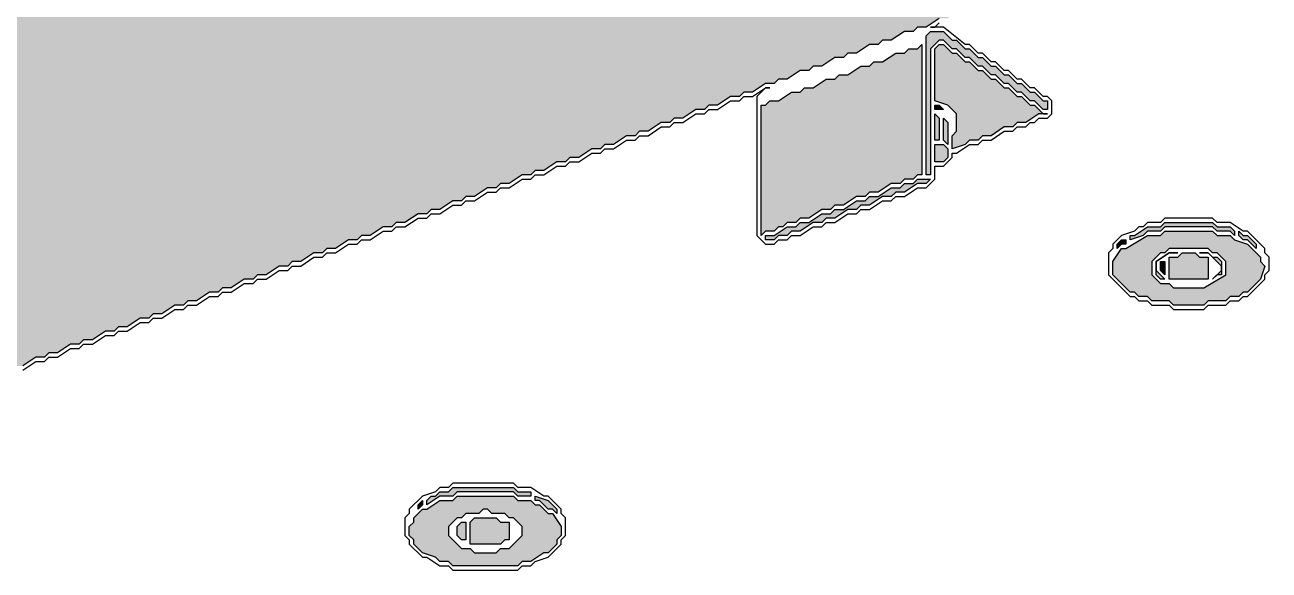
# Model space of a CAD drawing. Header units: millimetres. Extents: x 5 to 252589, y 5 to 415.
# Drawn here: x 12483.71 to 12507.58, y 306.75 to 317.21 of the extents above; entities that cross this region are included whole.
import ezdxf

# ---------------------------------------------------------------- set-up
doc = ezdxf.new("R2010")
doc.units = ezdxf.units.MM
doc.layers.add('HATCH', color=8, linetype='Continuous', lineweight=9)
doc.layers.add('OUTLINE', color=7, linetype='Continuous', lineweight=25)

msp = doc.modelspace()

# ---------------------------------------------------------------- hatches: boundary and pattern name
at = {"layer": 'HATCH', "true_color": 0xceb089}
msp.add_hatch(color=43, dxfattribs=at).paths.add_polyline_path([(12463.33333, 317.25), (12463.41667, 317.25), (12463.66667, 317.41667), (12463.83333, 317.41667), (12463.91667, 317.5), (12464.08333, 317.5), (12464.33333, 317.66667), (12464.5, 317.66667), (12464.58333, 317.75), (12464.75, 317.75), (12465, 317.91667), (12465.16667, 317.91667), (12465.25, 318), (12465.41667, 318), (12465.66667, 318.16667), (12465.83333, 318.16667), (12465.91667, 318.25), (12466.08333, 318.25), (12466.33333, 318.41667), (12466.5, 318.41667), (12466.58333, 318.5), (12466.75, 318.5), (12467, 318.66667), (12467.16667, 318.66667), (12467.25, 318.75), (12467.41667, 318.75), (12467.66667, 318.91667), (12467.83333, 318.91667), (12467.91667, 319), (12468.08333, 319), (12468.33333, 319.16667), (12468.5, 319.16667), (12468.58333, 319.25), (12468.75, 319.25), (12469, 319.41667), (12469.16667, 319.41667), (12469.25, 319.5), (12469.41667, 319.5), (12469.66667, 319.66667), (12469.83333, 319.66667), (12469.91667, 319.75), (12470.08333, 319.75), (12470.33333, 319.91667), (12470.5, 319.91667), (12470.58333, 320), (12470.75, 320), (12471, 320.16667), (12471.16667, 320.16667), (12471.25, 320.25), (12471.41667, 320.25), (12471.66667, 320.41667), (12471.83333, 320.41667), (12471.91667, 320.5), (12472.08333, 320.5), (12472.33333, 320.66667), (12472.5, 320.66667), (12472.58333, 320.75), (12472.75, 320.75), (12473, 320.91667), (12473.16667, 320.91667), (12473.25, 321), (12473.41667, 321), (12473.66667, 321.16667), (12473.83333, 321.16667), (12473.91667, 321.25), (12474.08333, 321.25), (12474.33333, 321.41667), (12474.5, 321.41667), (12474.58333, 321.5), (12474.75, 321.5), (12475, 321.66667), (12475.16667, 321.66667), (12475.25, 321.75), (12475.41667, 321.75), (12475.66667, 321.91667), (12475.83333, 321.91667), (12475.91667, 322), (12476.08333, 322), (12476.33333, 322.16667), (12476.5, 322.16667), (12476.58333, 322.25), (12476.75, 322.25), (12477, 322.41667), (12477.16667, 322.41667), (12477.25, 322.5), (12477.41667, 322.5), (12477.66667, 322.66667), (12477.83333, 322.66667), (12477.91667, 322.75), (12478.08333, 322.75), (12478.33333, 322.91667), (12478.5, 322.91667), (12478.58333, 323), (12478.75, 323), (12479, 323.16667), (12479.16667, 323.16667), (12479.25, 323.25), (12479.41667, 323.25), (12479.66667, 323.41667), (12479.83333, 323.41667), (12479.91667, 323.5), (12480.08333, 323.5), (12480.33333, 323.66667), (12480.5, 323.66667), (12480.58333, 323.75), (12480.75, 323.75), (12481, 323.91667), (12481.16667, 323.91667), (12481.25, 324), (12481.41667, 324), (12481.66667, 324.16667), (12481.83333, 324.16667), (12481.91667, 324.25), (12482.08333, 324.25), (12482.33333, 324.41667), (12482.5, 324.41667), (12482.58333, 324.5), (12482.75, 324.5), (12483, 324.66667), (12483.16667, 324.66667), (12483.25, 324.75), (12483.41667, 324.75), (12483.66667, 324.91667), (12483.83333, 324.91667), (12483.91667, 325), (12484.08333, 325), (12484.33333, 325.16667), (12484.5, 325.16667), (12484.58333, 325.25), (12484.75, 325.25), (12485, 325.41667), (12485.16667, 325.41667), (12485.25, 325.5), (12485.41667, 325.5), (12485.66667, 325.66667), (12485.83333, 325.66667), (12485.91667, 325.75), (12486.08333, 325.75), (12486.33333, 325.91667), (12486.5, 325.91667), (12486.58333, 326), (12486.75, 326), (12487, 326.16667), (12487.16667, 326.16667), (12487.25, 326.25), (12487.41667, 326.25), (12487.66667, 326.41667), (12487.83333, 326.41667), (12487.91667, 326.5), (12488.08333, 326.5), (12488.33333, 326.66667), (12488.5, 326.66667), (12488.58333, 326.75), (12488.75, 326.75), (12488.83333, 326.83333), (12488.91667, 326.83333), (12489, 326.91667), (12489.16667, 326.91667), (12489.25, 327), (12489.58333, 327), (12489.75, 326.83333), (12489.83333, 326.83333), (12490, 326.66667), (12490.08333, 326.66667), (12490.25, 326.5), (12490.33333, 326.5), (12490.16667, 326.5), (12490.08333, 326.41667), (12489.91667, 326.41667), (12489.66667, 326.25), (12489.5, 326.25), (12489.41667, 326.16667), (12489.25, 326.16667), (12489, 326), (12488.83333, 326), (12488.75, 325.91667), (12488.75, 325.75), (12489, 325.5), (12489.08333, 325.5), (12489.25, 325.33333), (12489.33333, 325.33333), (12489.5, 325.16667), (12489.58333, 325.16667), (12489.75, 325), (12489.83333, 325), (12490, 324.83333), (12490.08333, 324.83333), (12490.25, 324.66667), (12490.33333, 324.66667), (12490.5, 324.5), (12490.58333, 324.5), (12490.75, 324.33333), (12490.83333, 324.33333), (12491, 324.16667), (12491.08333, 324.16667), (12491.25, 324), (12491.33333, 324), (12491.5, 323.83333), (12491.58333, 323.83333), (12491.66667, 323.75), (12491.91667, 323.75), (12492, 323.83333), (12492.16667, 323.83333), (12492.41667, 324), (12492.58333, 324), (12492.66667, 324.08333), (12492.83333, 324.08333), (12493.08333, 324.25), (12493.25, 324.25), (12493.41667, 324.41667), (12493.5, 324.33333), (12493.58333, 324.33333), (12493.75, 324.16667), (12493.83333, 324.16667), (12494, 324), (12494.08333, 324), (12494.25, 323.83333), (12494.33333, 323.83333), (12494.5, 323.66667), (12494.58333, 323.66667), (12494.75, 323.5), (12494.83333, 323.5), (12495, 323.33333), (12495.08333, 323.33333), (12495.25, 323.16667), (12495.33333, 323.16667), (12495.5, 323), (12495.58333, 323), (12495.75, 322.83333), (12495.83333, 322.83333), (12496, 322.66667), (12496.08333, 322.66667), (12496.25, 322.5), (12496.33333, 322.5), (12496.5, 322.33333), (12496.58333, 322.33333), (12496.75, 322.16667), (12496.83333, 322.16667), (12497, 322), (12497.08333, 322), (12497.25, 321.83333), (12497.33333, 321.83333), (12497.5, 321.66667), (12497.58333, 321.66667), (12497.75, 321.5), (12497.83333, 321.5), (12498, 321.33333), (12498.08333, 321.33333), (12498.25, 321.16667), (12498.33333, 321.16667), (12498.5, 321), (12498.58333, 321), (12498.75, 320.83333), (12498.83333, 320.83333), (12499, 320.66667), (12499.08333, 320.66667), (12499.16667, 320.58333), (12498.91667, 320.41667), (12498.75, 320.41667), (12498.66667, 320.33333), (12498.5, 320.33333), (12498.25, 320.16667), (12498.08333, 320.16667), (12498, 320.08333), (12497.83333, 320.08333), (12497.66667, 319.91667), (12497.66667, 319.75), (12497.75, 319.66667), (12497.83333, 319.66667), (12498, 319.5), (12498.08333, 319.5), (12498.25, 319.33333), (12498.33333, 319.33333), (12498.5, 319.16667), (12498.58333, 319.16667), (12498.75, 319), (12498.83333, 319), (12499, 318.83333), (12499.08333, 318.83333), (12499.25, 318.66667), (12499.33333, 318.66667), (12499.5, 318.5), (12499.58333, 318.5), (12499.75, 318.33333), (12499.83333, 318.33333), (12500, 318.16667), (12500.08333, 318.16667), (12500.25, 318), (12500.33333, 318), (12500.5, 317.83333), (12500.75, 317.75), (12501, 317.91667), (12501.16667, 317.91667), (12501.25, 318), (12501.41667, 318), (12501.66667, 318.16667), (12501.83333, 318.16667), (12501.91667, 318.25), (12502.08333, 318.25), (12502.33333, 318.5), (12502.5, 318.33333), (12502.58333, 318.33333), (12502.75, 318.16667), (12502.83333, 318.16667), (12503, 318), (12503.08333, 318), (12503, 317.91667), (12502.83333, 317.91667), (12502.75, 317.83333), (12502.58333, 317.83333), (12502.33333, 317.66667), (12502.16667, 317.66667), (12502.08333, 317.58333), (12501.91667, 317.58333), (12501.66667, 317.41667), (12501.5, 317.41667), (12501.41667, 317.33333), (12501.25, 317.33333), (12501, 317.16667), (12500.83333, 317.16667), (12500.75, 317.08333), (12500.58333, 317.08333), (12500.33333, 316.91667), (12500.16667, 316.91667), (12500.08333, 316.83333), (12499.91667, 316.83333), (12499.66667, 316.66667), (12499.5, 316.66667), (12499.41667, 316.58333), (12499.25, 316.58333), (12499, 316.41667), (12498.83333, 316.41667), (12498.75, 316.33333), (12498.58333, 316.33333), (12498.33333, 316.16667), (12498.16667, 316.16667), (12498.08333, 316.08333), (12497.91667, 316.08333), (12497.66667, 315.91667), (12497.5, 315.91667), (12497.41667, 315.83333), (12497.25, 315.83333), (12497, 315.66667), (12496.83333, 315.66667), (12496.75, 315.58333), (12496.58333, 315.58333), (12496.33333, 315.41667), (12496.16667, 315.41667), (12496.08333, 315.33333), (12495.91667, 315.33333), (12495.66667, 315.16667), (12495.5, 315.16667), (12495.41667, 315.08333), (12495.25, 315.08333), (12495, 314.91667), (12494.83333, 314.91667), (12494.75, 314.83333), (12494.58333, 314.83333), (12494.33333, 314.66667), (12494.16667, 314.66667), (12494.08333, 314.58333), (12493.91667, 314.58333), (12493.66667, 314.41667), (12493.5, 314.41667), (12493.41667, 314.33333), (12493.25, 314.33333), (12493, 314.16667), (12492.83333, 314.16667), (12492.75, 314.08333), (12492.58333, 314.08333), (12492.33333, 313.91667), (12492.16667, 313.91667), (12492.08333, 313.83333), (12491.91667, 313.83333), (12491.66667, 313.66667), (12491.5, 313.66667), (12491.41667, 313.58333), (12491.25, 313.58333), (12491, 313.41667), (12490.83333, 313.41667), (12490.75, 313.33333), (12490.58333, 313.33333), (12490.33333, 313.16667), (12490.16667, 313.16667), (12490.08333, 313.08333), (12489.91667, 313.08333), (12489.66667, 312.91667), (12489.5, 312.91667), (12489.41667, 312.83333), (12489.25, 312.83333), (12489, 312.66667), (12488.83333, 312.66667), (12488.75, 312.58333), (12488.58333, 312.58333), (12488.33333, 312.41667), (12488.16667, 312.41667), (12488.08333, 312.33333), (12487.91667, 312.33333), (12487.66667, 312.16667), (12487.5, 312.16667), (12487.41667, 312.08333), (12487.25, 312.08333), (12487, 311.91667), (12486.83333, 311.91667), (12486.75, 311.83333), (12486.58333, 311.83333), (12486.33333, 311.66667), (12486.16667, 311.66667), (12486.08333, 311.58333), (12485.91667, 311.58333), (12485.66667, 311.41667), (12485.5, 311.41667), (12485.41667, 311.33333), (12485.25, 311.33333), (12485, 311.16667), (12484.83333, 311.16667), (12484.75, 311.08333), (12484.58333, 311.08333), (12484.33333, 310.91667), (12484.16667, 310.91667), (12484.08333, 310.83333), (12483.91667, 310.83333), (12483.66667, 310.66667), (12483.5, 310.66667), (12483.41667, 310.58333), (12483.25, 310.58333), (12483, 310.41667), (12482.83333, 310.41667), (12482.75, 310.33333), (12482.58333, 310.33333), (12482.33333, 310.16667), (12482.16667, 310.16667), (12482.08333, 310.08333), (12481.91667, 310.08333), (12481.66667, 309.91667), (12481.5, 309.91667), (12481.41667, 309.83333), (12481.25, 309.83333), (12481, 309.66667), (12480.83333, 309.66667), (12480.75, 309.58333), (12480.58333, 309.58333), (12480.33333, 309.41667), (12480.16667, 309.41667), (12480.08333, 309.33333), (12479.91667, 309.33333), (12479.66667, 309.16667), (12479.5, 309.16667), (12479.41667, 309.08333), (12479.25, 309.08333), (12479, 308.91667), (12478.83333, 308.91667), (12478.75, 308.83333), (12478.58333, 308.83333), (12478.33333, 308.66667), (12478.16667, 308.66667), (12478.08333, 308.58333), (12477.91667, 308.58333), (12477.66667, 308.41667), (12477.5, 308.41667), (12477.41667, 308.33333), (12477.25, 308.33333), (12477, 308.16667), (12476.91667, 308.25), (12476.83333, 308.25), (12476.66667, 308.41667), (12476.58333, 308.41667), (12476.41667, 308.58333), (12476.33333, 308.58333), (12476.33333, 308.66667), (12476.5, 308.66667), (12476.58333, 308.75), (12476.75, 308.75), (12477, 308.91667), (12477.16667, 308.91667), (12477.25, 309), (12477.41667, 309), (12477.5, 309.08333), (12477.58333, 309.08333), (12477.66667, 309.16667), (12477.66667, 309.33333), (12477.5, 309.5), (12477.41667, 309.5), (12477.25, 309.66667), (12477.16667, 309.66667), (12477, 309.83333), (12476.91667, 309.83333), (12476.75, 310), (12476.66667, 310), (12476.5, 310.16667), (12476.41667, 310.16667), (12476.25, 310.33333), (12476.16667, 310.33333), (12476, 310.5), (12475.91667, 310.5), (12475.75, 310.66667), (12475.66667, 310.66667), (12475.5, 310.83333), (12475.41667, 310.83333), (12475.25, 311), (12475.16667, 311), (12474.75, 311.33333), (12474.5, 311.33333), (12474.25, 311.16667), (12474.08333, 311.16667), (12474, 311.08333), (12473.83333, 311.08333), (12473.58333, 310.91667), (12473.41667, 310.91667), (12473.33333, 310.83333), (12473.16667, 310.83333), (12473.08333, 310.75), (12472.91667, 310.91667), (12472.83333, 310.91667), (12472.66667, 311.08333), (12472.58333, 311.08333), (12472.41667, 311.25), (12472.33333, 311.25), (12472.16667, 311.41667), (12472.08333, 311.41667), (12471.91667, 311.58333), (12471.83333, 311.58333), (12471.66667, 311.75), (12471.58333, 311.75), (12471.41667, 311.91667), (12471.33333, 311.91667), (12471.16667, 312.08333), (12471.08333, 312.08333), (12470.91667, 312.25), (12470.83333, 312.25), (12470.66667, 312.41667), (12470.58333, 312.41667), (12470.41667, 312.58333), (12470.33333, 312.58333), (12470.16667, 312.75), (12470.08333, 312.75), (12469.91667, 312.91667), (12469.83333, 312.91667), (12469.66667, 313.08333), (12469.58333, 313.08333), (12469.41667, 313.25), (12469.33333, 313.25), (12469.16667, 313.41667), (12469.08333, 313.41667), (12468.91667, 313.58333), (12468.83333, 313.58333), (12468.66667, 313.75), (12468.58333, 313.75), (12468.41667, 313.91667), (12468.33333, 313.91667), (12468.16667, 314.08333), (12468.08333, 314.08333), (12467.91667, 314.25), (12467.83333, 314.25), (12467.66667, 314.41667), (12467.58333, 314.41667), (12467.41667, 314.58333), (12467.33333, 314.58333), (12467.5, 314.58333), (12467.75, 314.75), (12467.91667, 314.75), (12468, 314.83333), (12468.16667, 314.83333), (12468.41667, 315), (12468.58333, 315), (12468.75, 315.16667), (12468.75, 315.25), (12468.5, 315.5), (12468.41667, 315.5), (12468.25, 315.66667), (12468.16667, 315.66667), (12468, 315.83333), (12467.91667, 315.83333), (12467.75, 316), (12467.66667, 316), (12467.5, 316.16667), (12467.41667, 316.16667), (12467.25, 316.33333), (12467.16667, 316.33333), (12467, 316.5), (12466.91667, 316.5), (12466.75, 316.66667), (12466.66667, 316.66667), (12466.5, 316.83333), (12466.41667, 316.83333), (12466.25, 317), (12466.16667, 317), (12465.75, 317.33333), (12465.66667, 317.25), (12465.5, 317.25), (12465.41667, 317.16667), (12465.25, 317.16667), (12465, 317), (12464.83333, 317), (12464.75, 316.91667), (12464.58333, 316.91667), (12464.33333, 316.75), (12464.08333, 316.75), (12463.91667, 316.91667), (12463.83333, 316.91667), (12463.66667, 317.08333), (12463.58333, 317.08333), (12463.41667, 317.25)])
at = {"layer": 'HATCH', "true_color": 0x46828b}
msp.add_hatch(color=137, dxfattribs=at).paths.add_polyline_path([(12501, 314.33333), (12501, 317), (12501.08333, 317.08333), (12501.33333, 317.08333), (12501.5, 316.91667), (12501.58333, 316.91667), (12501.75, 316.75), (12501.83333, 316.75), (12502, 316.58333), (12502.08333, 316.58333), (12502.25, 316.41667), (12502.33333, 316.41667), (12502.5, 316.25), (12502.58333, 316.25), (12502.75, 316.08333), (12502.83333, 316.08333), (12503, 315.91667), (12503.08333, 315.91667), (12503.25, 315.75), (12503.33333, 315.75), (12503.33333, 315.58333), (12503.25, 315.58333), (12503.08333, 315.75), (12503, 315.75), (12502.83333, 315.91667), (12502.75, 315.91667), (12502.58333, 316.08333), (12502.5, 316.08333), (12502.33333, 316.25), (12502.25, 316.25), (12502.08333, 316.41667), (12502, 316.41667), (12501.83333, 316.58333), (12501.75, 316.58333), (12501.58333, 316.75), (12501.5, 316.75), (12501.33333, 316.91667), (12501.25, 316.91667), (12501.08333, 316.75), (12501.08333, 314.33333)])
at = {"layer": 'HATCH', "true_color": 0x46858f}
msp.add_hatch(color=145, dxfattribs=at).paths.add_polyline_path([(12497.83333, 313.16667), (12497.83333, 315.66667), (12497.91667, 315.66667), (12498, 315.75), (12498.16667, 315.75), (12498.41667, 315.91667), (12498.58333, 315.91667), (12498.66667, 316), (12498.83333, 316), (12499.08333, 316.16667), (12499.25, 316.16667), (12499.33333, 316.25), (12499.5, 316.25), (12499.75, 316.41667), (12499.91667, 316.41667), (12500, 316.5), (12500.16667, 316.5), (12500.41667, 316.66667), (12500.58333, 316.66667), (12500.66667, 316.75), (12500.83333, 316.75), (12500.91667, 316.83333), (12500.91667, 314.33333), (12500.83333, 314.33333), (12500.75, 314.25), (12500.58333, 314.25), (12500.5, 314.16667), (12500.33333, 314.16667), (12500.08333, 314), (12499.91667, 314), (12499.83333, 313.91667), (12499.66667, 313.91667), (12499.41667, 313.75), (12499.25, 313.75), (12499.16667, 313.66667), (12499, 313.66667), (12498.75, 313.5), (12498.58333, 313.5), (12498.5, 313.41667), (12498.33333, 313.41667), (12498.25, 313.33333), (12498.16667, 313.33333), (12498.08333, 313.25), (12497.91667, 313.25)])
at = {"layer": 'HATCH', "true_color": 0x46909b}
for points in [[(12503.33333, 315.5), (12503.16667, 315.5), (12502.91667, 315.33333), (12502.75, 315.33333), (12502.66667, 315.25), (12502.5, 315.25), (12502.25, 315.08333), (12502.08333, 315.08333), (12502, 315), (12501.83333, 315), (12501.75, 314.91667), (12501.5, 314.83333), (12501.5, 315.08333), (12501.58333, 315.16667), (12501.58333, 315.5), (12501.41667, 315.66667), (12501.16667, 315.75), (12501.16667, 316.75), (12501.25, 316.83333), (12501.33333, 316.83333), (12501.5, 316.66667), (12501.58333, 316.66667), (12501.75, 316.5), (12501.83333, 316.5), (12502, 316.33333), (12502.08333, 316.33333), (12502.25, 316.16667), (12502.33333, 316.16667), (12502.5, 316), (12502.58333, 316), (12502.75, 315.83333), (12502.83333, 315.83333), (12503, 315.66667), (12503.08333, 315.66667), (12503.25, 315.5)], [(12497.91667, 313.08333), (12497.91667, 313.16667), (12498.08333, 313.16667), (12498.33333, 313.33333), (12498.5, 313.33333), (12498.58333, 313.41667), (12498.75, 313.41667), (12499, 313.58333), (12499.16667, 313.58333), (12499.25, 313.66667), (12499.41667, 313.66667), (12499.66667, 313.83333), (12499.83333, 313.83333), (12499.91667, 313.91667), (12500.08333, 313.91667), (12500.33333, 314.08333), (12500.5, 314.08333), (12500.58333, 314.16667), (12500.75, 314.16667), (12500.83333, 314.25), (12501.08333, 314.25), (12501, 314.16667), (12500.83333, 314.16667), (12500.58333, 314), (12500.41667, 314), (12500.33333, 313.91667), (12500.16667, 313.91667), (12499.91667, 313.75), (12499.75, 313.75), (12499.66667, 313.66667), (12499.5, 313.66667), (12499.25, 313.5), (12499.08333, 313.5), (12499, 313.41667), (12498.83333, 313.41667), (12498.58333, 313.25), (12498.41667, 313.25), (12498.33333, 313.16667), (12498.16667, 313.16667), (12498.08333, 313.08333)]]:
    msp.add_hatch(color=135, dxfattribs=at).paths.add_polyline_path(points)
at = {"layer": 'HATCH', "true_color": 0xabb0b4}
for points in [[(12501.16667, 315.66667), (12501.25, 315.66667), (12501.33333, 315.58333), (12501.16667, 315.58333)], [(12501.25, 315), (12501.16667, 315), (12501.16667, 315.5), (12501.25, 315.41667)], [(12505.66667, 312.33333), (12505.66667, 312.75), (12505.83333, 312.75), (12505.91667, 312.83333), (12506.16667, 312.83333), (12506.25, 312.75), (12506.41667, 312.75), (12506.41667, 312.33333)], [(12492.25, 307.25), (12492.25, 307.66667), (12492.33333, 307.75), (12492.75, 307.75), (12492.83333, 307.66667), (12493, 307.66667), (12493, 307.33333), (12492.91667, 307.33333), (12492.83333, 307.25)]]:
    msp.add_hatch(color=253, dxfattribs=at).paths.add_polyline_path(points)
at = {"layer": 'HATCH', "true_color": 0xa6abaf}
for points in [[(12501.41667, 314.91667), (12501.33333, 315), (12501.33333, 315.41667), (12501.41667, 315.33333)], [(12505.58333, 312.41667), (12505.5, 312.5), (12505.5, 312.66667), (12505.58333, 312.66667)], [(12492.08333, 307.33333), (12492, 307.41667), (12492, 307.58333), (12492.08333, 307.66667), (12492.16667, 307.66667), (12492.16667, 307.33333)]]:
    msp.add_hatch(color=253, dxfattribs=at).paths.add_polyline_path(points)
at = {"layer": 'HATCH', "true_color": 0xb9bfc3}
for points in [[(12501.16667, 314.58333), (12501.16667, 314.91667), (12501.33333, 314.91667), (12501.41667, 314.83333), (12501.41667, 314.66667), (12501.33333, 314.58333)], [(12505.5, 312.33333), (12505.41667, 312.41667), (12505.41667, 312.66667), (12505.66667, 312.83333), (12505.83333, 312.83333), (12505.66667, 312.83333), (12505.41667, 312.66667), (12505.41667, 312.5), (12505.58333, 312.33333)], [(12506.66667, 312.41667), (12506.58333, 312.41667), (12506.5, 312.33333), (12506.66667, 312.5), (12506.66667, 312.58333), (12506.41667, 312.83333), (12506.25, 312.83333), (12506.41667, 312.83333), (12506.5, 312.75), (12506.58333, 312.75), (12506.66667, 312.66667)]]:
    msp.add_hatch(color=9, dxfattribs=at).paths.add_polyline_path(points)
at = {"layer": 'HATCH', "true_color": 0xbfa37e}
for points in [[(12504.91667, 313.08333), (12504.91667, 313.16667), (12505, 313.16667), (12505.25, 313.33333), (12505.5, 313.33333), (12505.58333, 313.41667), (12506.5, 313.41667), (12506.58333, 313.33333), (12506.83333, 313.33333), (12506.91667, 313.25), (12506.91667, 313.16667), (12506.83333, 313.25), (12506.58333, 313.25), (12506.5, 313.33333), (12505.58333, 313.33333), (12505.5, 313.25), (12505.25, 313.25), (12505.16667, 313.16667)], [(12491.41667, 308), (12491.41667, 308.08333), (12491.5, 308.16667), (12491.58333, 308.16667), (12491.66667, 308.25), (12491.83333, 308.25), (12491.91667, 308.33333), (12493.08333, 308.33333), (12493.16667, 308.25), (12493.41667, 308.25), (12493.41667, 308.16667), (12493.16667, 308.16667), (12493.08333, 308.25), (12492, 308.25), (12491.91667, 308.16667), (12491.66667, 308.16667)]]:
    msp.add_hatch(color=33, dxfattribs=at).paths.add_polyline_path(points)
at = {"layer": 'HATCH', "true_color": 0xceb089}
h = msp.add_hatch(color=43, dxfattribs=at)
h.paths.add_polyline_path([(12504.58333, 312.41667), (12504.58333, 312.66667), (12504.75, 312.91667), (12504.83333, 312.91667), (12505.25, 313.16667), (12505.5, 313.16667), (12505.58333, 313.25), (12506.5, 313.25), (12506.58333, 313.16667), (12506.83333, 313.16667), (12506.91667, 313.08333), (12507.16667, 313), (12507.41667, 312.75), (12507.41667, 312.66667), (12507.5, 312.58333), (12507.41667, 312.33333), (12507.16667, 312.08333), (12507.08333, 312.08333), (12507, 312), (12506.83333, 312), (12506.75, 311.91667), (12506.41667, 311.91667), (12506.33333, 311.83333), (12505.75, 311.83333), (12505.66667, 311.91667), (12505.33333, 311.91667), (12505.25, 312), (12505.08333, 312), (12505, 312.08333), (12504.91667, 312.08333)])
h.paths.add_polyline_path([(12505.33333, 312.41667), (12505.5, 312.25), (12505.66667, 312.25), (12505.75, 312.16667), (12506.33333, 312.16667), (12506.75, 312.41667), (12506.75, 312.66667), (12506.58333, 312.83333), (12506.5, 312.83333), (12506.41667, 312.91667), (12505.66667, 312.91667), (12505.58333, 312.83333), (12505.5, 312.83333), (12505.33333, 312.66667)], flags=0)
at = {"layer": 'HATCH', "true_color": 0xb99e7b}
for points in [[(12504.66667, 312.91667), (12504.66667, 313), (12504.75, 313.08333), (12504.83333, 313.08333), (12504.83333, 313), (12504.75, 313)], [(12507.33333, 312.91667), (12507.16667, 313.08333), (12507.08333, 313.08333), (12507, 313.16667), (12507, 313.25), (12507.08333, 313.16667), (12507.16667, 313.16667), (12507.33333, 313)], [(12491.25, 307.91667), (12491.25, 308), (12491.33333, 308.08333), (12491.33333, 308)], [(12493.91667, 307.83333), (12493.83333, 307.91667), (12493.75, 307.91667), (12493.58333, 308.08333), (12493.5, 308.08333), (12493.5, 308.16667), (12493.75, 308.08333), (12493.91667, 307.91667)]]:
    msp.add_hatch(color=33, dxfattribs=at).paths.add_polyline_path(points)
at = {"layer": 'HATCH', "true_color": 0xceb089}
h = msp.add_hatch(color=43, dxfattribs=at)
h.paths.add_polyline_path([(12491.08333, 307.41667), (12491.08333, 307.58333), (12491.16667, 307.66667), (12491.16667, 307.75), (12491.33333, 307.91667), (12491.41667, 307.91667), (12491.66667, 308.08333), (12491.91667, 308.08333), (12492, 308.16667), (12493.08333, 308.16667), (12493.16667, 308.08333), (12493.41667, 308.08333), (12493.5, 308), (12493.58333, 308), (12493.75, 307.83333), (12493.83333, 307.83333), (12494, 307.58333), (12494, 307.41667), (12493.91667, 307.33333), (12493.91667, 307.25), (12493.75, 307.08333), (12493.66667, 307.08333), (12493.41667, 306.91667), (12493.25, 306.91667), (12493.16667, 306.83333), (12491.91667, 306.83333), (12491.83333, 306.91667), (12491.66667, 306.91667), (12491.58333, 307), (12491.33333, 307.08333), (12491.16667, 307.25), (12491.16667, 307.33333)])
h.paths.add_polyline_path([(12491.83333, 307.41667), (12492.08333, 307.16667), (12492.25, 307.16667), (12492.33333, 307.08333), (12492.75, 307.08333), (12492.83333, 307.16667), (12493, 307.16667), (12493.25, 307.41667), (12493.25, 307.58333), (12493.08333, 307.75), (12493, 307.75), (12492.91667, 307.83333), (12492.66667, 307.83333), (12492.58333, 307.91667), (12492.5, 307.91667), (12492.41667, 307.83333), (12492.16667, 307.83333), (12492.08333, 307.75), (12492, 307.75), (12491.83333, 307.58333)], flags=0)

# ---------------------------------------------------------------- linework, layer by layer
at = {"layer": 'OUTLINE', "color": 139, "true_color": 0x42544a}
for points in [[(12501.25, 317.33333), (12501, 317.16667), (12500.83333, 317.16667), (12500.75, 317.08333), (12500.58333, 317.08333), (12500.33333, 316.91667), (12500.16667, 316.91667), (12500.08333, 316.83333), (12499.91667, 316.83333), (12499.66667, 316.66667), (12499.5, 316.66667), (12499.41667, 316.58333), (12499.25, 316.58333), (12499, 316.41667), (12498.83333, 316.41667), (12498.75, 316.33333), (12498.58333, 316.33333), (12498.33333, 316.16667), (12498.16667, 316.16667), (12498.08333, 316.08333), (12497.91667, 316.08333), (12497.66667, 315.91667), (12497.5, 315.91667), (12497.41667, 315.83333), (12497.25, 315.83333), (12497, 315.66667), (12496.83333, 315.66667), (12496.75, 315.58333), (12496.58333, 315.58333), (12496.33333, 315.41667), (12496.16667, 315.41667), (12496.08333, 315.33333), (12495.91667, 315.33333), (12495.66667, 315.16667), (12495.5, 315.16667), (12495.41667, 315.08333), (12495.25, 315.08333), (12495, 314.91667), (12494.83333, 314.91667), (12494.75, 314.83333), (12494.58333, 314.83333), (12494.33333, 314.66667), (12494.16667, 314.66667), (12494.08333, 314.58333), (12493.91667, 314.58333), (12493.66667, 314.41667), (12493.5, 314.41667), (12493.41667, 314.33333), (12493.25, 314.33333), (12493, 314.16667), (12492.83333, 314.16667), (12492.75, 314.08333), (12492.58333, 314.08333), (12492.33333, 313.91667), (12492.16667, 313.91667), (12492.08333, 313.83333), (12491.91667, 313.83333), (12491.66667, 313.66667), (12491.5, 313.66667), (12491.41667, 313.58333), (12491.25, 313.58333), (12491, 313.41667), (12490.83333, 313.41667), (12490.75, 313.33333), (12490.58333, 313.33333), (12490.33333, 313.16667), (12490.16667, 313.16667), (12490.08333, 313.08333), (12489.91667, 313.08333), (12489.66667, 312.91667), (12489.5, 312.91667), (12489.41667, 312.83333), (12489.25, 312.83333), (12489, 312.66667), (12488.83333, 312.66667), (12488.75, 312.58333), (12488.58333, 312.58333), (12488.33333, 312.41667), (12488.16667, 312.41667), (12488.08333, 312.33333), (12487.91667, 312.33333), (12487.66667, 312.16667), (12487.5, 312.16667), (12487.41667, 312.08333), (12487.25, 312.08333), (12487, 311.91667), (12486.83333, 311.91667), (12486.75, 311.83333), (12486.58333, 311.83333), (12486.33333, 311.66667), (12486.16667, 311.66667), (12486.08333, 311.58333), (12485.91667, 311.58333), (12485.66667, 311.41667), (12485.5, 311.41667), (12485.41667, 311.33333), (12485.25, 311.33333), (12485, 311.16667), (12484.83333, 311.16667), (12484.75, 311.08333), (12484.58333, 311.08333), (12484.33333, 310.91667), (12484.16667, 310.91667), (12484.08333, 310.83333), (12483.91667, 310.83333), (12483.66667, 310.66667)], [(12483.66667, 310.58333), (12483.91667, 310.75), (12484.08333, 310.75), (12484.16667, 310.83333), (12484.33333, 310.83333), (12484.58333, 311), (12484.75, 311), (12484.83333, 311.08333), (12485, 311.08333), (12485.25, 311.25), (12485.41667, 311.25), (12485.5, 311.33333), (12485.66667, 311.33333), (12485.91667, 311.5), (12486.08333, 311.5), (12486.16667, 311.58333), (12486.33333, 311.58333), (12486.58333, 311.75), (12486.75, 311.75), (12486.83333, 311.83333), (12487, 311.83333), (12487.25, 312), (12487.41667, 312), (12487.5, 312.08333), (12487.66667, 312.08333), (12487.91667, 312.25), (12488.08333, 312.25), (12488.16667, 312.33333), (12488.33333, 312.33333), (12488.58333, 312.5), (12488.75, 312.5), (12488.83333, 312.58333), (12489, 312.58333), (12489.25, 312.75), (12489.41667, 312.75), (12489.5, 312.83333), (12489.66667, 312.83333), (12489.91667, 313), (12490.08333, 313), (12490.16667, 313.08333), (12490.33333, 313.08333), (12490.58333, 313.25), (12490.75, 313.25), (12490.83333, 313.33333), (12491, 313.33333), (12491.25, 313.5), (12491.41667, 313.5), (12491.5, 313.58333), (12491.66667, 313.58333), (12491.91667, 313.75), (12492.08333, 313.75), (12492.16667, 313.83333), (12492.33333, 313.83333), (12492.58333, 314), (12492.75, 314), (12492.83333, 314.08333), (12493, 314.08333), (12493.25, 314.25), (12493.41667, 314.25), (12493.5, 314.33333), (12493.66667, 314.33333), (12493.91667, 314.5), (12494.08333, 314.5), (12494.16667, 314.58333), (12494.33333, 314.58333), (12494.58333, 314.75), (12494.75, 314.75), (12494.83333, 314.83333), (12495, 314.83333), (12495.25, 315), (12495.41667, 315), (12495.5, 315.08333), (12495.66667, 315.08333), (12495.91667, 315.25), (12496.08333, 315.25), (12496.16667, 315.33333), (12496.33333, 315.33333), (12496.58333, 315.5), (12496.75, 315.5), (12496.83333, 315.58333), (12497, 315.58333), (12497.25, 315.75), (12497.41667, 315.75), (12497.5, 315.83333), (12497.66667, 315.83333), (12497.91667, 316), (12498, 316), (12497.91667, 316), (12497.75, 315.83333), (12497.75, 313.16667), (12497.91667, 313), (12498.08333, 313), (12498.16667, 313.08333), (12498.33333, 313.08333), (12498.41667, 313.16667), (12498.58333, 313.16667), (12498.83333, 313.33333), (12499, 313.33333), (12499.08333, 313.41667), (12499.25, 313.41667), (12499.5, 313.58333), (12499.66667, 313.58333), (12499.75, 313.66667), (12499.91667, 313.66667), (12500.16667, 313.83333), (12500.33333, 313.83333), (12500.41667, 313.91667), (12500.58333, 313.91667), (12500.83333, 314.08333), (12501, 314.08333), (12501.16667, 314.25), (12501.16667, 314.5), (12501.33333, 314.5), (12501.5, 314.66667), (12501.5, 314.75), (12501.58333, 314.75), (12501.83333, 314.91667), (12502, 314.91667), (12502.08333, 315), (12502.25, 315), (12502.5, 315.16667), (12502.66667, 315.16667), (12502.75, 315.25), (12502.91667, 315.25), (12503, 315.33333), (12503.08333, 315.33333), (12503.16667, 315.41667), (12503.33333, 315.41667), (12503.41667, 315.5), (12503.41667, 315.75), (12503.33333, 315.83333), (12503.25, 315.83333), (12503.08333, 316), (12503, 316), (12502.83333, 316.16667), (12502.75, 316.16667), (12502.58333, 316.33333), (12502.5, 316.33333), (12502.33333, 316.5), (12502.25, 316.5), (12502.08333, 316.66667), (12502, 316.66667), (12501.83333, 316.83333), (12501.75, 316.83333), (12501.33333, 317.16667), (12501.08333, 317.16667), (12501.16667, 317.16667), (12501.25, 317.25)]]:
    msp.add_lwpolyline(points, dxfattribs=at)
for points in [[(12501, 314.33333), (12501, 317), (12501.08333, 317.08333), (12501.33333, 317.08333), (12501.5, 316.91667), (12501.58333, 316.91667), (12501.75, 316.75), (12501.83333, 316.75), (12502, 316.58333), (12502.08333, 316.58333), (12502.25, 316.41667), (12502.33333, 316.41667), (12502.5, 316.25), (12502.58333, 316.25), (12502.75, 316.08333), (12502.83333, 316.08333), (12503, 315.91667), (12503.08333, 315.91667), (12503.25, 315.75), (12503.33333, 315.75), (12503.33333, 315.58333), (12503.25, 315.58333), (12503.08333, 315.75), (12503, 315.75), (12502.83333, 315.91667), (12502.75, 315.91667), (12502.58333, 316.08333), (12502.5, 316.08333), (12502.33333, 316.25), (12502.25, 316.25), (12502.08333, 316.41667), (12502, 316.41667), (12501.83333, 316.58333), (12501.75, 316.58333), (12501.58333, 316.75), (12501.5, 316.75), (12501.33333, 316.91667), (12501.25, 316.91667), (12501.08333, 316.75), (12501.08333, 314.33333)], [(12497.83333, 313.16667), (12497.83333, 315.66667), (12497.91667, 315.66667), (12498, 315.75), (12498.16667, 315.75), (12498.41667, 315.91667), (12498.58333, 315.91667), (12498.66667, 316), (12498.83333, 316), (12499.08333, 316.16667), (12499.25, 316.16667), (12499.33333, 316.25), (12499.5, 316.25), (12499.75, 316.41667), (12499.91667, 316.41667), (12500, 316.5), (12500.16667, 316.5), (12500.41667, 316.66667), (12500.58333, 316.66667), (12500.66667, 316.75), (12500.83333, 316.75), (12500.91667, 316.83333), (12500.91667, 314.33333), (12500.83333, 314.33333), (12500.75, 314.25), (12500.58333, 314.25), (12500.5, 314.16667), (12500.33333, 314.16667), (12500.08333, 314), (12499.91667, 314), (12499.83333, 313.91667), (12499.66667, 313.91667), (12499.41667, 313.75), (12499.25, 313.75), (12499.16667, 313.66667), (12499, 313.66667), (12498.75, 313.5), (12498.58333, 313.5), (12498.5, 313.41667), (12498.33333, 313.41667), (12498.25, 313.33333), (12498.16667, 313.33333), (12498.08333, 313.25), (12497.91667, 313.25)], [(12503.33333, 315.5), (12503.16667, 315.5), (12502.91667, 315.33333), (12502.75, 315.33333), (12502.66667, 315.25), (12502.5, 315.25), (12502.25, 315.08333), (12502.08333, 315.08333), (12502, 315), (12501.83333, 315), (12501.75, 314.91667), (12501.5, 314.83333), (12501.5, 315.08333), (12501.58333, 315.16667), (12501.58333, 315.5), (12501.41667, 315.66667), (12501.16667, 315.75), (12501.16667, 316.75), (12501.25, 316.83333), (12501.33333, 316.83333), (12501.5, 316.66667), (12501.58333, 316.66667), (12501.75, 316.5), (12501.83333, 316.5), (12502, 316.33333), (12502.08333, 316.33333), (12502.25, 316.16667), (12502.33333, 316.16667), (12502.5, 316), (12502.58333, 316), (12502.75, 315.83333), (12502.83333, 315.83333), (12503, 315.66667), (12503.08333, 315.66667), (12503.25, 315.5)], [(12501.16667, 315.66667), (12501.25, 315.66667), (12501.33333, 315.58333), (12501.16667, 315.58333)], [(12501.25, 315), (12501.16667, 315), (12501.16667, 315.5), (12501.25, 315.41667)], [(12501.41667, 314.91667), (12501.33333, 315), (12501.33333, 315.41667), (12501.41667, 315.33333)], [(12501.16667, 314.58333), (12501.16667, 314.91667), (12501.33333, 314.91667), (12501.41667, 314.83333), (12501.41667, 314.66667), (12501.33333, 314.58333)], [(12497.91667, 313.08333), (12497.91667, 313.16667), (12498.08333, 313.16667), (12498.33333, 313.33333), (12498.5, 313.33333), (12498.58333, 313.41667), (12498.75, 313.41667), (12499, 313.58333), (12499.16667, 313.58333), (12499.25, 313.66667), (12499.41667, 313.66667), (12499.66667, 313.83333), (12499.83333, 313.83333), (12499.91667, 313.91667), (12500.08333, 313.91667), (12500.33333, 314.08333), (12500.5, 314.08333), (12500.58333, 314.16667), (12500.75, 314.16667), (12500.83333, 314.25), (12501.08333, 314.25), (12501, 314.16667), (12500.83333, 314.16667), (12500.58333, 314), (12500.41667, 314), (12500.33333, 313.91667), (12500.16667, 313.91667), (12499.91667, 313.75), (12499.75, 313.75), (12499.66667, 313.66667), (12499.5, 313.66667), (12499.25, 313.5), (12499.08333, 313.5), (12499, 313.41667), (12498.83333, 313.41667), (12498.58333, 313.25), (12498.41667, 313.25), (12498.33333, 313.16667), (12498.16667, 313.16667), (12498.08333, 313.08333)], [(12504.5, 312.41667), (12504.91667, 312), (12505, 312), (12505.08333, 311.91667), (12505.25, 311.91667), (12505.33333, 311.83333), (12505.66667, 311.83333), (12505.75, 311.75), (12506.33333, 311.75), (12506.41667, 311.83333), (12506.75, 311.83333), (12506.83333, 311.91667), (12507, 311.91667), (12507.08333, 312), (12507.16667, 312), (12507.5, 312.33333), (12507.5, 312.41667), (12507.58333, 312.5), (12507.58333, 312.75), (12507.5, 312.83333), (12507.5, 312.91667), (12507.16667, 313.25), (12507.08333, 313.25), (12506.83333, 313.41667), (12506.58333, 313.41667), (12506.5, 313.5), (12505.58333, 313.5), (12505.5, 313.41667), (12505.25, 313.41667), (12505.16667, 313.33333), (12505.08333, 313.33333), (12505, 313.25), (12504.75, 313.16667), (12504.58333, 313), (12504.58333, 312.91667), (12504.5, 312.83333)], [(12504.91667, 313.08333), (12504.91667, 313.16667), (12505, 313.16667), (12505.25, 313.33333), (12505.5, 313.33333), (12505.58333, 313.41667), (12506.5, 313.41667), (12506.58333, 313.33333), (12506.83333, 313.33333), (12506.91667, 313.25), (12506.91667, 313.16667), (12506.83333, 313.25), (12506.58333, 313.25), (12506.5, 313.33333), (12505.58333, 313.33333), (12505.5, 313.25), (12505.25, 313.25), (12505.16667, 313.16667)], [(12504.58333, 312.41667), (12504.58333, 312.66667), (12504.75, 312.91667), (12504.83333, 312.91667), (12505.25, 313.16667), (12505.5, 313.16667), (12505.58333, 313.25), (12506.5, 313.25), (12506.58333, 313.16667), (12506.83333, 313.16667), (12506.91667, 313.08333), (12507.16667, 313), (12507.41667, 312.75), (12507.41667, 312.66667), (12507.5, 312.58333), (12507.41667, 312.33333), (12507.16667, 312.08333), (12507.08333, 312.08333), (12507, 312), (12506.83333, 312), (12506.75, 311.91667), (12506.41667, 311.91667), (12506.33333, 311.83333), (12505.75, 311.83333), (12505.66667, 311.91667), (12505.33333, 311.91667), (12505.25, 312), (12505.08333, 312), (12505, 312.08333), (12504.91667, 312.08333)], [(12504.66667, 312.91667), (12504.66667, 313), (12504.75, 313.08333), (12504.83333, 313.08333), (12504.83333, 313), (12504.75, 313)], [(12507.33333, 312.91667), (12507.16667, 313.08333), (12507.08333, 313.08333), (12507, 313.16667), (12507, 313.25), (12507.08333, 313.16667), (12507.16667, 313.16667), (12507.33333, 313)], [(12505.33333, 312.41667), (12505.5, 312.25), (12505.66667, 312.25), (12505.75, 312.16667), (12506.33333, 312.16667), (12506.75, 312.41667), (12506.75, 312.66667), (12506.58333, 312.83333), (12506.5, 312.83333), (12506.41667, 312.91667), (12505.66667, 312.91667), (12505.58333, 312.83333), (12505.5, 312.83333), (12505.33333, 312.66667)], [(12505.5, 312.33333), (12505.41667, 312.41667), (12505.41667, 312.66667), (12505.66667, 312.83333), (12505.83333, 312.83333), (12505.66667, 312.83333), (12505.41667, 312.66667), (12505.41667, 312.5), (12505.58333, 312.33333)], [(12505.66667, 312.33333), (12505.66667, 312.75), (12505.83333, 312.75), (12505.91667, 312.83333), (12506.16667, 312.83333), (12506.25, 312.75), (12506.41667, 312.75), (12506.41667, 312.33333)], [(12506.66667, 312.41667), (12506.58333, 312.41667), (12506.5, 312.33333), (12506.66667, 312.5), (12506.66667, 312.58333), (12506.41667, 312.83333), (12506.25, 312.83333), (12506.41667, 312.83333), (12506.5, 312.75), (12506.58333, 312.75), (12506.66667, 312.66667)], [(12505.58333, 312.41667), (12505.5, 312.5), (12505.5, 312.66667), (12505.58333, 312.66667)], [(12491, 307.41667), (12491.08333, 307.33333), (12491.08333, 307.25), (12491.33333, 307), (12491.41667, 307), (12491.66667, 306.83333), (12491.83333, 306.83333), (12491.91667, 306.75), (12493.16667, 306.75), (12493.25, 306.83333), (12493.41667, 306.83333), (12493.5, 306.91667), (12493.75, 307), (12494, 307.25), (12494, 307.33333), (12494.08333, 307.41667), (12494.08333, 307.75), (12494, 307.83333), (12494, 307.91667), (12493.75, 308.16667), (12493.66667, 308.16667), (12493.41667, 308.33333), (12493.16667, 308.33333), (12493.08333, 308.41667), (12491.91667, 308.41667), (12491.83333, 308.33333), (12491.66667, 308.33333), (12491.58333, 308.25), (12491.33333, 308.16667), (12491.08333, 307.91667), (12491.08333, 307.83333), (12491, 307.75)], [(12491.41667, 308), (12491.41667, 308.08333), (12491.5, 308.16667), (12491.58333, 308.16667), (12491.66667, 308.25), (12491.83333, 308.25), (12491.91667, 308.33333), (12493.08333, 308.33333), (12493.16667, 308.25), (12493.41667, 308.25), (12493.41667, 308.16667), (12493.16667, 308.16667), (12493.08333, 308.25), (12492, 308.25), (12491.91667, 308.16667), (12491.66667, 308.16667)], [(12491.08333, 307.41667), (12491.08333, 307.58333), (12491.16667, 307.66667), (12491.16667, 307.75), (12491.33333, 307.91667), (12491.41667, 307.91667), (12491.66667, 308.08333), (12491.91667, 308.08333), (12492, 308.16667), (12493.08333, 308.16667), (12493.16667, 308.08333), (12493.41667, 308.08333), (12493.5, 308), (12493.58333, 308), (12493.75, 307.83333), (12493.83333, 307.83333), (12494, 307.58333), (12494, 307.41667), (12493.91667, 307.33333), (12493.91667, 307.25), (12493.75, 307.08333), (12493.66667, 307.08333), (12493.41667, 306.91667), (12493.25, 306.91667), (12493.16667, 306.83333), (12491.91667, 306.83333), (12491.83333, 306.91667), (12491.66667, 306.91667), (12491.58333, 307), (12491.33333, 307.08333), (12491.16667, 307.25), (12491.16667, 307.33333)], [(12491.25, 307.91667), (12491.25, 308), (12491.33333, 308.08333), (12491.33333, 308)], [(12493.91667, 307.83333), (12493.83333, 307.91667), (12493.75, 307.91667), (12493.58333, 308.08333), (12493.5, 308.08333), (12493.5, 308.16667), (12493.75, 308.08333), (12493.91667, 307.91667)], [(12491.83333, 307.41667), (12492.08333, 307.16667), (12492.25, 307.16667), (12492.33333, 307.08333), (12492.75, 307.08333), (12492.83333, 307.16667), (12493, 307.16667), (12493.25, 307.41667), (12493.25, 307.58333), (12493.08333, 307.75), (12493, 307.75), (12492.91667, 307.83333), (12492.66667, 307.83333), (12492.58333, 307.91667), (12492.5, 307.91667), (12492.41667, 307.83333), (12492.16667, 307.83333), (12492.08333, 307.75), (12492, 307.75), (12491.83333, 307.58333)], [(12492.08333, 307.33333), (12492, 307.41667), (12492, 307.58333), (12492.08333, 307.66667), (12492.16667, 307.66667), (12492.16667, 307.33333)], [(12492.25, 307.25), (12492.25, 307.66667), (12492.33333, 307.75), (12492.75, 307.75), (12492.83333, 307.66667), (12493, 307.66667), (12493, 307.33333), (12492.91667, 307.33333), (12492.83333, 307.25)]]:
    msp.add_lwpolyline(points, close=True, dxfattribs=at)

doc.saveas('drawing.dxf')
